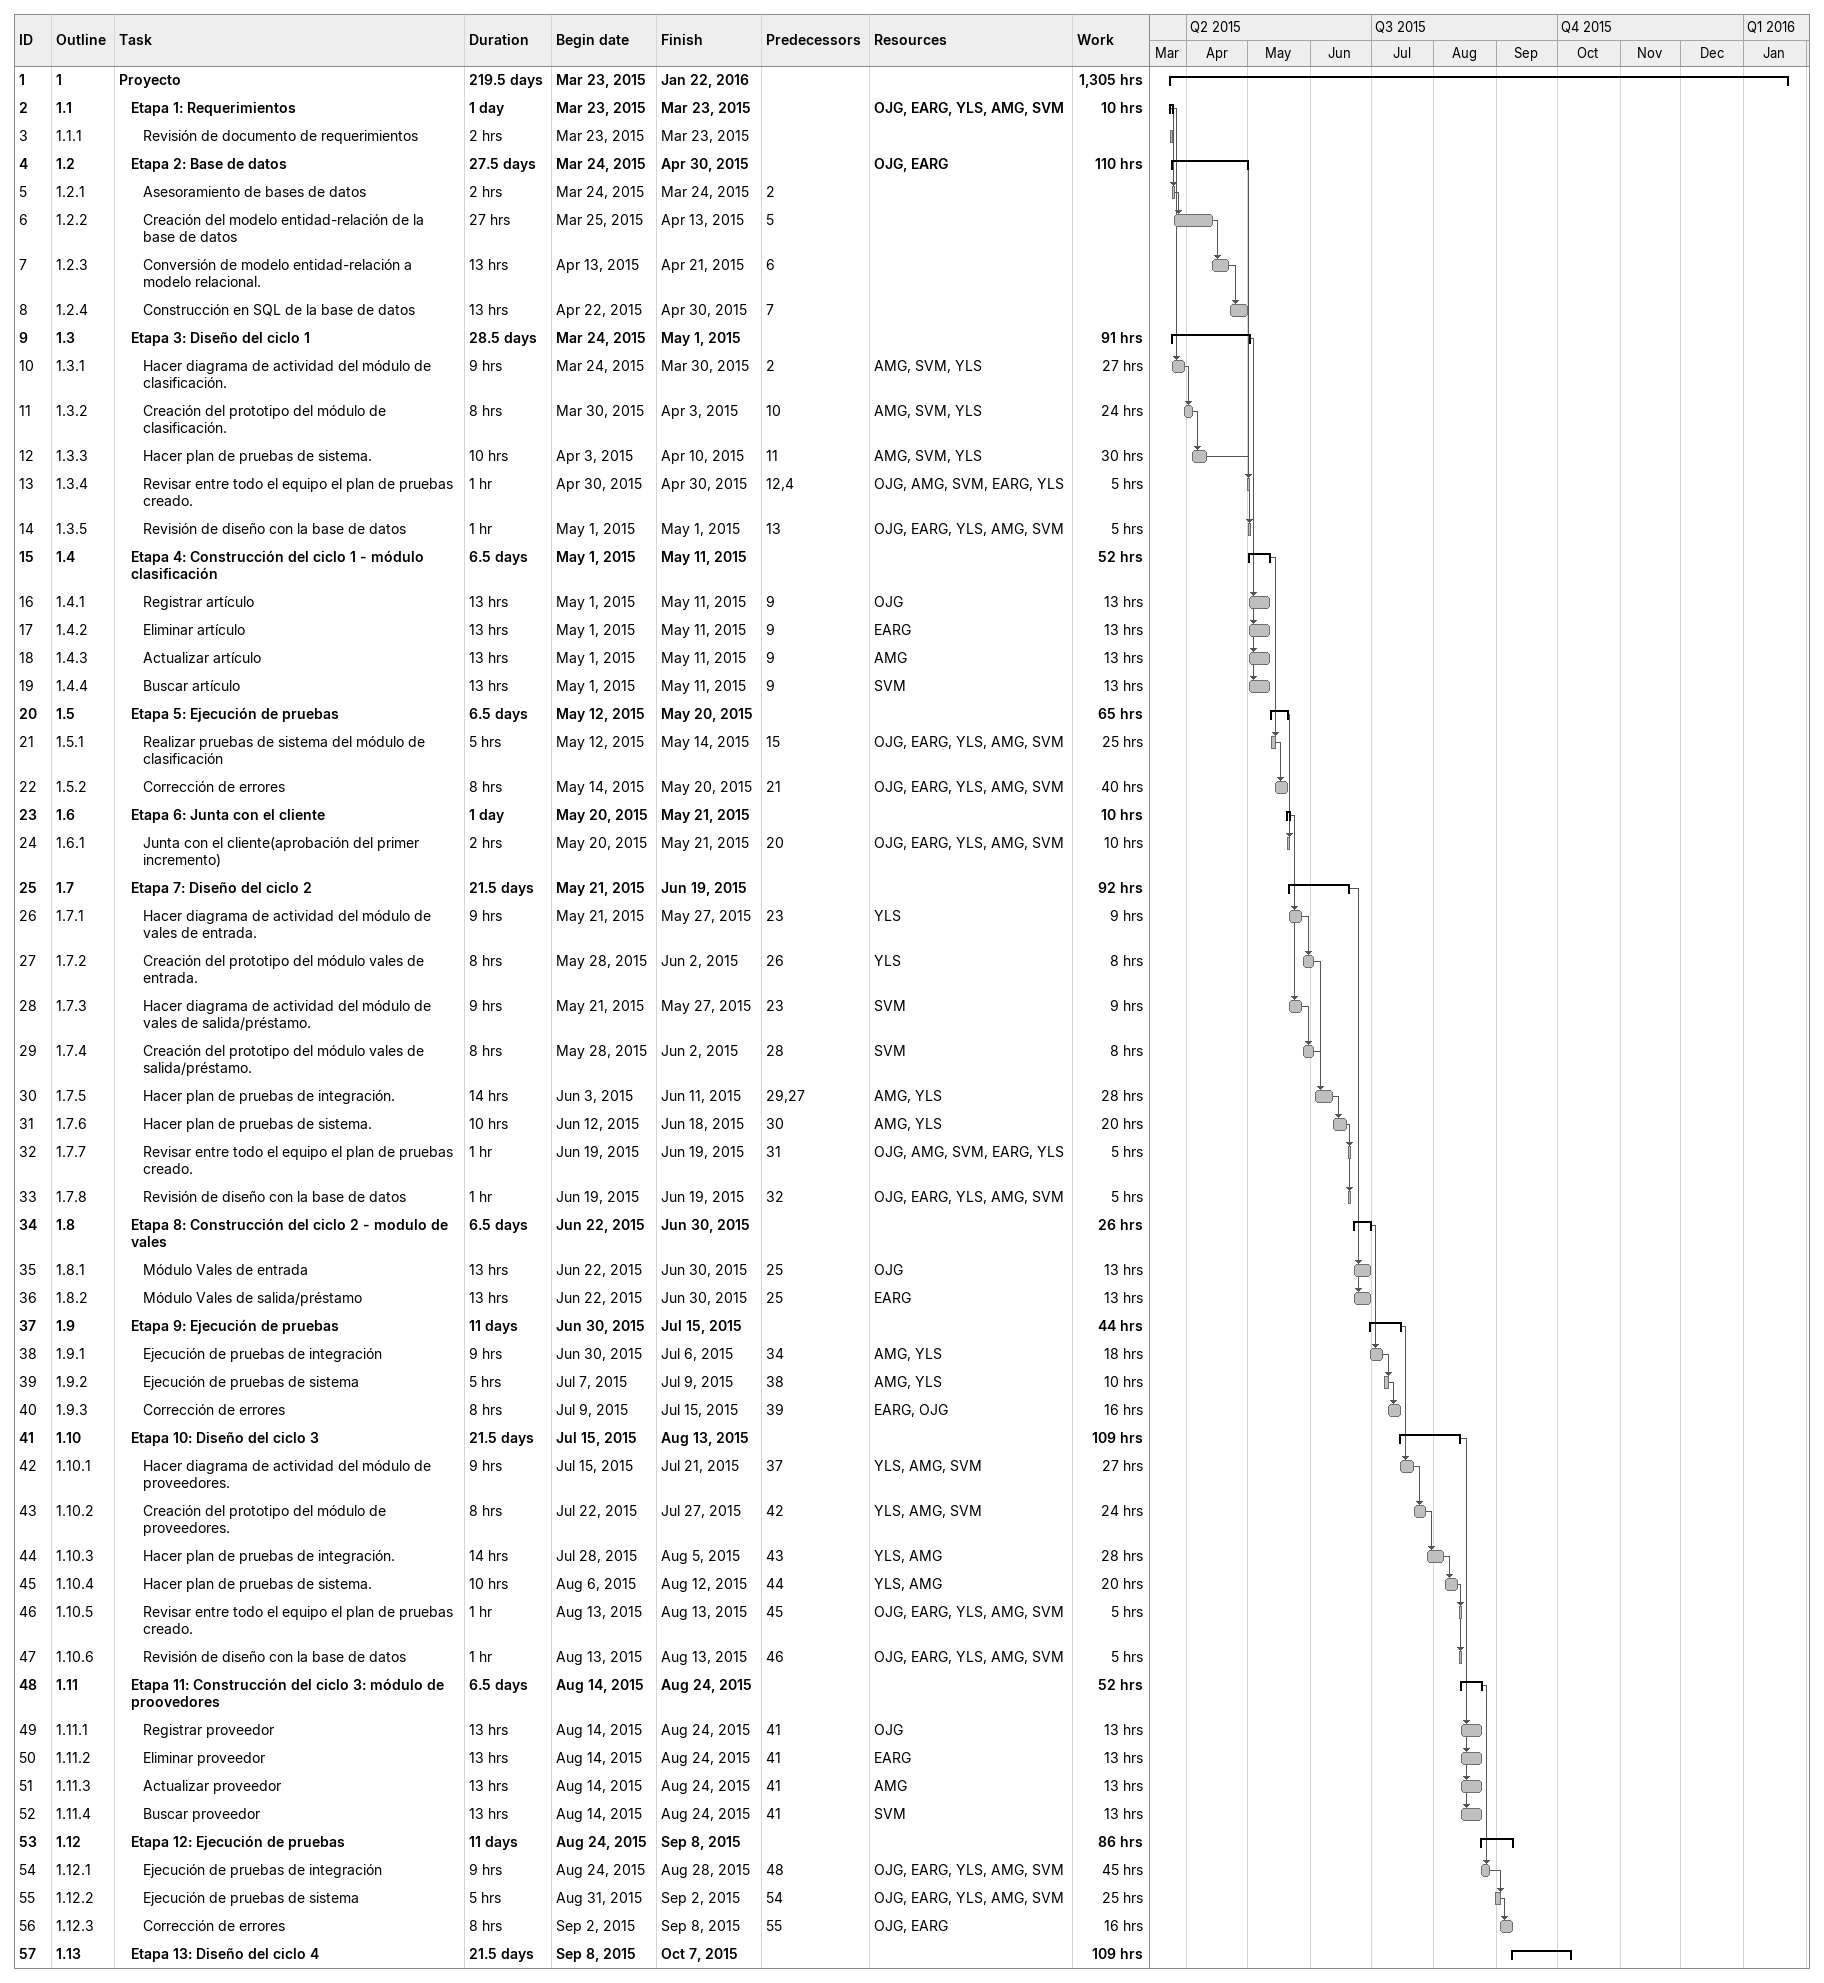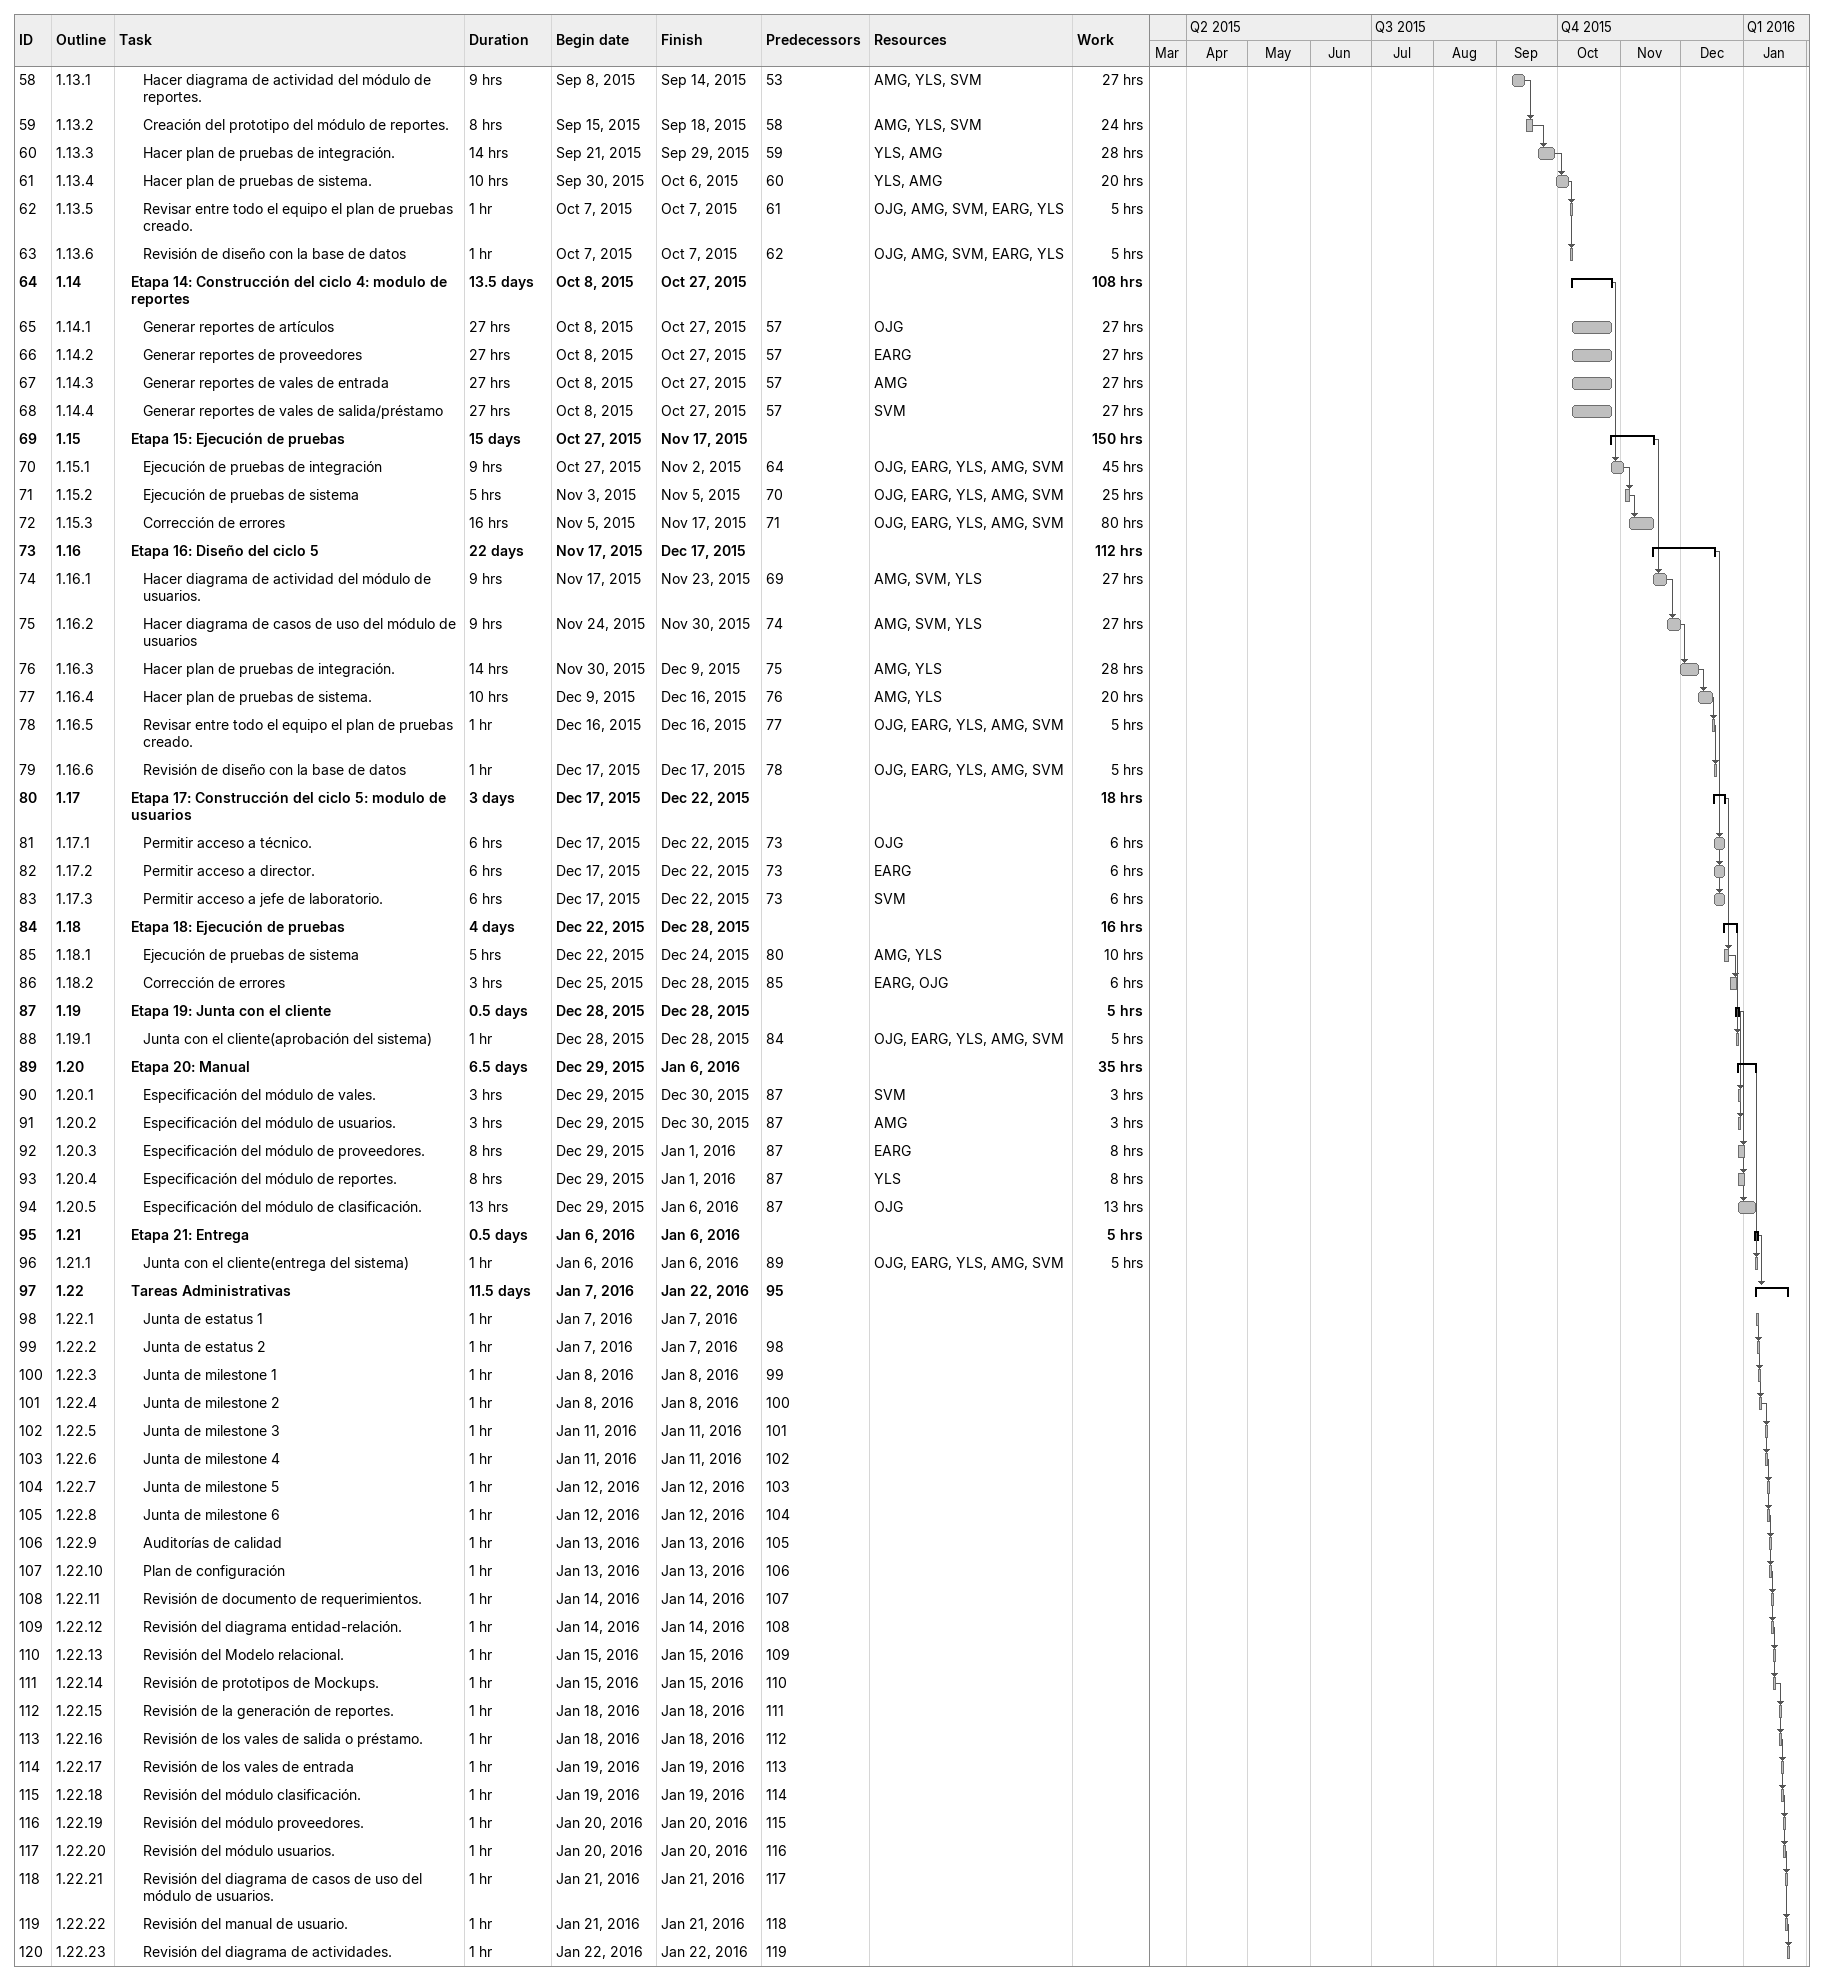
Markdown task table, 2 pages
| ID | WBS | Task | Duration | Start | Finish | Predecessors | Resources | Work (h) |
|---|---|---|---|---|---|---|---|---|
| 1 | 1 | **Proyecto** | 219.5d | 2015-03-23 | 2016-01-22 |  |  | 1305 |
| 2 | 1.1 | **Etapa 1: Requerimientos** | 1d | 2015-03-23 | 2015-03-23 |  | OJG, EARG, YLS, AMG, SVM | 10 |
| 3 | 1.1.1 | Revisión de documento de requerimientos | 2h | 2015-03-23 | 2015-03-23 |  |  |  |
| 4 | 1.2 | **Etapa 2: Base de datos** | 27.5d | 2015-03-24 | 2015-04-30 |  | OJG, EARG | 110 |
| 5 | 1.2.1 | Asesoramiento de bases de datos | 2h | 2015-03-24 | 2015-03-24 | 2 |  |  |
| 6 | 1.2.2 | Creación del modelo entidad-relación de la base de datos | 27h | 2015-03-25 | 2015-04-13 | 5 |  |  |
| 7 | 1.2.3 | Conversión de modelo entidad-relación a modelo relacional. | 13h | 2015-04-13 | 2015-04-21 | 6 |  |  |
| 8 | 1.2.4 | Construcción en SQL de la base de datos | 13h | 2015-04-22 | 2015-04-30 | 7 |  |  |
| 9 | 1.3 | **Etapa 3: Diseño del ciclo 1** | 28.5d | 2015-03-24 | 2015-05-01 |  |  | 91 |
| 10 | 1.3.1 | Hacer diagrama de actividad del módulo de clasificación. | 9h | 2015-03-24 | 2015-03-30 | 2 | AMG, SVM, YLS | 27 |
| 11 | 1.3.2 | Creación del prototipo del módulo de clasificación. | 8h | 2015-03-30 | 2015-04-03 | 10 | AMG, SVM, YLS | 24 |
| 12 | 1.3.3 | Hacer plan de pruebas de sistema. | 10h | 2015-04-03 | 2015-04-10 | 11 | AMG, SVM, YLS | 30 |
| 13 | 1.3.4 | Revisar entre todo el equipo el plan de pruebas creado. | 1h | 2015-04-30 | 2015-04-30 | 12, 4 | OJG, AMG, SVM, EARG, YLS | 5 |
| 14 | 1.3.5 | Revisión de diseño con la base de datos | 1h | 2015-05-01 | 2015-05-01 | 13 | OJG, EARG, YLS, AMG, SVM | 5 |
| 15 | 1.4 | **Etapa 4: Construcción del ciclo 1 - módulo clasificación** | 6.5d | 2015-05-01 | 2015-05-11 |  |  | 52 |
| 16 | 1.4.1 | Registrar artículo | 13h | 2015-05-01 | 2015-05-11 | 9 | OJG | 13 |
| 17 | 1.4.2 | Eliminar artículo | 13h | 2015-05-01 | 2015-05-11 | 9 | EARG | 13 |
| 18 | 1.4.3 | Actualizar artículo | 13h | 2015-05-01 | 2015-05-11 | 9 | AMG | 13 |
| 19 | 1.4.4 | Buscar artículo | 13h | 2015-05-01 | 2015-05-11 | 9 | SVM | 13 |
| 20 | 1.5 | **Etapa 5: Ejecución de pruebas** | 6.5d | 2015-05-12 | 2015-05-20 |  |  | 65 |
| 21 | 1.5.1 | Realizar pruebas de sistema del módulo de clasificación | 5h | 2015-05-12 | 2015-05-14 | 15 | OJG, EARG, YLS, AMG, SVM | 25 |
| 22 | 1.5.2 | Corrección de errores | 8h | 2015-05-14 | 2015-05-20 | 21 | OJG, EARG, YLS, AMG, SVM | 40 |
| 23 | 1.6 | **Etapa 6: Junta con el cliente** | 1d | 2015-05-20 | 2015-05-21 |  |  | 10 |
| 24 | 1.6.1 | Junta con el cliente(aprobación del primer incremento) | 2h | 2015-05-20 | 2015-05-21 | 20 | OJG, EARG, YLS, AMG, SVM | 10 |
| 25 | 1.7 | **Etapa 7: Diseño del ciclo 2** | 21.5d | 2015-05-21 | 2015-06-19 |  |  | 92 |
| 26 | 1.7.1 | Hacer diagrama de actividad del módulo de vales de entrada. | 9h | 2015-05-21 | 2015-05-27 | 23 | YLS | 9 |
| 27 | 1.7.2 | Creación del prototipo del módulo vales de entrada. | 8h | 2015-05-28 | 2015-06-02 | 26 | YLS | 8 |
| 28 | 1.7.3 | Hacer diagrama de actividad del módulo de vales de salida/préstamo. | 9h | 2015-05-21 | 2015-05-27 | 23 | SVM | 9 |
| 29 | 1.7.4 | Creación del prototipo del módulo vales de salida/préstamo. | 8h | 2015-05-28 | 2015-06-02 | 28 | SVM | 8 |
| 30 | 1.7.5 | Hacer plan de pruebas de integración. | 14h | 2015-06-03 | 2015-06-11 | 29, 27 | AMG, YLS | 28 |
| 31 | 1.7.6 | Hacer plan de pruebas de sistema. | 10h | 2015-06-12 | 2015-06-18 | 30 | AMG, YLS | 20 |
| 32 | 1.7.7 | Revisar entre todo el equipo el plan de pruebas creado. | 1h | 2015-06-19 | 2015-06-19 | 31 | OJG, AMG, SVM, EARG, YLS | 5 |
| 33 | 1.7.8 | Revisión de diseño con la base de datos | 1h | 2015-06-19 | 2015-06-19 | 32 | OJG, EARG, YLS, AMG, SVM | 5 |
| 34 | 1.8 | **Etapa 8: Construcción del ciclo 2 - modulo de vales** | 6.5d | 2015-06-22 | 2015-06-30 |  |  | 26 |
| 35 | 1.8.1 | Módulo Vales de entrada | 13h | 2015-06-22 | 2015-06-30 | 25 | OJG | 13 |
| 36 | 1.8.2 | Módulo Vales de salida/préstamo | 13h | 2015-06-22 | 2015-06-30 | 25 | EARG | 13 |
| 37 | 1.9 | **Etapa 9: Ejecución de pruebas** | 11d | 2015-06-30 | 2015-07-15 |  |  | 44 |
| 38 | 1.9.1 | Ejecución de pruebas de integración | 9h | 2015-06-30 | 2015-07-06 | 34 | AMG, YLS | 18 |
| 39 | 1.9.2 | Ejecución de pruebas de sistema | 5h | 2015-07-07 | 2015-07-09 | 38 | AMG, YLS | 10 |
| 40 | 1.9.3 | Corrección de errores | 8h | 2015-07-09 | 2015-07-15 | 39 | EARG, OJG | 16 |
| 41 | 1.10 | **Etapa 10: Diseño del ciclo 3** | 21.5d | 2015-07-15 | 2015-08-13 |  |  | 109 |
| 42 | 1.10.1 | Hacer diagrama de actividad del módulo de proveedores. | 9h | 2015-07-15 | 2015-07-21 | 37 | YLS, AMG, SVM | 27 |
| 43 | 1.10.2 | Creación del prototipo del módulo de proveedores. | 8h | 2015-07-22 | 2015-07-27 | 42 | YLS, AMG, SVM | 24 |
| 44 | 1.10.3 | Hacer plan de pruebas de integración. | 14h | 2015-07-28 | 2015-08-05 | 43 | YLS, AMG | 28 |
| 45 | 1.10.4 | Hacer plan de pruebas de sistema. | 10h | 2015-08-06 | 2015-08-12 | 44 | YLS, AMG | 20 |
| 46 | 1.10.5 | Revisar entre todo el equipo el plan de pruebas creado. | 1h | 2015-08-13 | 2015-08-13 | 45 | OJG, EARG, YLS, AMG, SVM | 5 |
| 47 | 1.10.6 | Revisión de diseño con la base de datos | 1h | 2015-08-13 | 2015-08-13 | 46 | OJG, EARG, YLS, AMG, SVM | 5 |
| 48 | 1.11 | **Etapa 11: Construcción del ciclo 3: módulo de proovedores** | 6.5d | 2015-08-14 | 2015-08-24 |  |  | 52 |
| 49 | 1.11.1 | Registrar proveedor | 13h | 2015-08-14 | 2015-08-24 | 41 | OJG | 13 |
| 50 | 1.11.2 | Eliminar proveedor | 13h | 2015-08-14 | 2015-08-24 | 41 | EARG | 13 |
| 51 | 1.11.3 | Actualizar proveedor | 13h | 2015-08-14 | 2015-08-24 | 41 | AMG | 13 |
| 52 | 1.11.4 | Buscar proveedor | 13h | 2015-08-14 | 2015-08-24 | 41 | SVM | 13 |
| 53 | 1.12 | **Etapa 12: Ejecución de pruebas** | 11d | 2015-08-24 | 2015-09-08 |  |  | 86 |
| 54 | 1.12.1 | Ejecución de pruebas de integración | 9h | 2015-08-24 | 2015-08-28 | 48 | OJG, EARG, YLS, AMG, SVM | 45 |
| 55 | 1.12.2 | Ejecución de pruebas de sistema | 5h | 2015-08-31 | 2015-09-02 | 54 | OJG, EARG, YLS, AMG, SVM | 25 |
| 56 | 1.12.3 | Corrección de errores | 8h | 2015-09-02 | 2015-09-08 | 55 | OJG, EARG | 16 |
| 57 | 1.13 | **Etapa 13: Diseño del ciclo 4** | 21.5d | 2015-09-08 | 2015-10-07 |  |  | 109 |
| 58 | 1.13.1 | Hacer diagrama de actividad del módulo de reportes. | 9h | 2015-09-08 | 2015-09-14 | 53 | AMG, YLS, SVM | 27 |
| 59 | 1.13.2 | Creación del prototipo del módulo de reportes. | 8h | 2015-09-15 | 2015-09-18 | 58 | AMG, YLS, SVM | 24 |
| 60 | 1.13.3 | Hacer plan de pruebas de integración. | 14h | 2015-09-21 | 2015-09-29 | 59 | YLS, AMG | 28 |
| 61 | 1.13.4 | Hacer plan de pruebas de sistema. | 10h | 2015-09-30 | 2015-10-06 | 60 | YLS, AMG | 20 |
| 62 | 1.13.5 | Revisar entre todo el equipo el plan de pruebas creado. | 1h | 2015-10-07 | 2015-10-07 | 61 | OJG, AMG, SVM, EARG, YLS | 5 |
| 63 | 1.13.6 | Revisión de diseño con la base de datos | 1h | 2015-10-07 | 2015-10-07 | 62 | OJG, AMG, SVM, EARG, YLS | 5 |
| 64 | 1.14 | **Etapa 14: Construcción del ciclo 4: modulo de reportes** | 13.5d | 2015-10-08 | 2015-10-27 |  |  | 108 |
| 65 | 1.14.1 | Generar reportes de artículos | 27h | 2015-10-08 | 2015-10-27 | 57 | OJG | 27 |
| 66 | 1.14.2 | Generar reportes de proveedores | 27h | 2015-10-08 | 2015-10-27 | 57 | EARG | 27 |
| 67 | 1.14.3 | Generar reportes de vales de entrada | 27h | 2015-10-08 | 2015-10-27 | 57 | AMG | 27 |
| 68 | 1.14.4 | Generar reportes de vales de salida/préstamo | 27h | 2015-10-08 | 2015-10-27 | 57 | SVM | 27 |
| 69 | 1.15 | **Etapa 15: Ejecución de pruebas** | 15d | 2015-10-27 | 2015-11-17 |  |  | 150 |
| 70 | 1.15.1 | Ejecución de pruebas de integración | 9h | 2015-10-27 | 2015-11-02 | 64 | OJG, EARG, YLS, AMG, SVM | 45 |
| 71 | 1.15.2 | Ejecución de pruebas de sistema | 5h | 2015-11-03 | 2015-11-05 | 70 | OJG, EARG, YLS, AMG, SVM | 25 |
| 72 | 1.15.3 | Corrección de errores | 16h | 2015-11-05 | 2015-11-17 | 71 | OJG, EARG, YLS, AMG, SVM | 80 |
| 73 | 1.16 | **Etapa 16: Diseño del ciclo 5** | 22d | 2015-11-17 | 2015-12-17 |  |  | 112 |
| 74 | 1.16.1 | Hacer diagrama de actividad del módulo de usuarios. | 9h | 2015-11-17 | 2015-11-23 | 69 | AMG, SVM, YLS | 27 |
| 75 | 1.16.2 | Hacer diagrama de casos de uso del módulo de usuarios | 9h | 2015-11-24 | 2015-11-30 | 74 | AMG, SVM, YLS | 27 |
| 76 | 1.16.3 | Hacer plan de pruebas de integración. | 14h | 2015-11-30 | 2015-12-09 | 75 | AMG, YLS | 28 |
| 77 | 1.16.4 | Hacer plan de pruebas de sistema. | 10h | 2015-12-09 | 2015-12-16 | 76 | AMG, YLS | 20 |
| 78 | 1.16.5 | Revisar entre todo el equipo el plan de pruebas creado. | 1h | 2015-12-16 | 2015-12-16 | 77 | OJG, EARG, YLS, AMG, SVM | 5 |
| 79 | 1.16.6 | Revisión de diseño con la base de datos | 1h | 2015-12-17 | 2015-12-17 | 78 | OJG, EARG, YLS, AMG, SVM | 5 |
| 80 | 1.17 | **Etapa 17: Construcción del ciclo 5: modulo de usuarios** | 3d | 2015-12-17 | 2015-12-22 |  |  | 18 |
| 81 | 1.17.1 | Permitir acceso a técnico. | 6h | 2015-12-17 | 2015-12-22 | 73 | OJG | 6 |
| 82 | 1.17.2 | Permitir acceso a director. | 6h | 2015-12-17 | 2015-12-22 | 73 | EARG | 6 |
| 83 | 1.17.3 | Permitir acceso a jefe de laboratorio. | 6h | 2015-12-17 | 2015-12-22 | 73 | SVM | 6 |
| 84 | 1.18 | **Etapa 18: Ejecución de pruebas** | 4d | 2015-12-22 | 2015-12-28 |  |  | 16 |
| 85 | 1.18.1 | Ejecución de pruebas de sistema | 5h | 2015-12-22 | 2015-12-24 | 80 | AMG, YLS | 10 |
| 86 | 1.18.2 | Corrección de errores | 3h | 2015-12-25 | 2015-12-28 | 85 | EARG, OJG | 6 |
| 87 | 1.19 | **Etapa 19: Junta con el cliente** | 0.5d | 2015-12-28 | 2015-12-28 |  |  | 5 |
| 88 | 1.19.1 | Junta con el cliente(aprobación del sistema) | 1h | 2015-12-28 | 2015-12-28 | 84 | OJG, EARG, YLS, AMG, SVM | 5 |
| 89 | 1.20 | **Etapa 20: Manual** | 6.5d | 2015-12-29 | 2016-01-06 |  |  | 35 |
| 90 | 1.20.1 | Especificación del módulo de vales. | 3h | 2015-12-29 | 2015-12-30 | 87 | SVM | 3 |
| 91 | 1.20.2 | Especificación del módulo de usuarios. | 3h | 2015-12-29 | 2015-12-30 | 87 | AMG | 3 |
| 92 | 1.20.3 | Especificación del módulo de proveedores. | 8h | 2015-12-29 | 2016-01-01 | 87 | EARG | 8 |
| 93 | 1.20.4 | Especificación del módulo de reportes. | 8h | 2015-12-29 | 2016-01-01 | 87 | YLS | 8 |
| 94 | 1.20.5 | Especificación del módulo de clasificación. | 13h | 2015-12-29 | 2016-01-06 | 87 | OJG | 13 |
| 95 | 1.21 | **Etapa 21: Entrega** | 0.5d | 2016-01-06 | 2016-01-06 |  |  | 5 |
| 96 | 1.21.1 | Junta con el cliente(entrega del sistema) | 1h | 2016-01-06 | 2016-01-06 | 89 | OJG, EARG, YLS, AMG, SVM | 5 |
| 97 | 1.22 | **Tareas Administrativas** | 11.5d | 2016-01-07 | 2016-01-22 | 95 |  |  |
| 98 | 1.22.1 | Junta de estatus 1 | 1h | 2016-01-07 | 2016-01-07 |  |  |  |
| 99 | 1.22.2 | Junta de estatus 2 | 1h | 2016-01-07 | 2016-01-07 | 98 |  |  |
| 100 | 1.22.3 | Junta de milestone 1 | 1h | 2016-01-08 | 2016-01-08 | 99 |  |  |
| 101 | 1.22.4 | Junta de milestone 2 | 1h | 2016-01-08 | 2016-01-08 | 100 |  |  |
| 102 | 1.22.5 | Junta de milestone 3 | 1h | 2016-01-11 | 2016-01-11 | 101 |  |  |
| 103 | 1.22.6 | Junta de milestone 4 | 1h | 2016-01-11 | 2016-01-11 | 102 |  |  |
| 104 | 1.22.7 | Junta de milestone 5 | 1h | 2016-01-12 | 2016-01-12 | 103 |  |  |
| 105 | 1.22.8 | Junta de milestone 6 | 1h | 2016-01-12 | 2016-01-12 | 104 |  |  |
| 106 | 1.22.9 | Auditorías de calidad | 1h | 2016-01-13 | 2016-01-13 | 105 |  |  |
| 107 | 1.22.10 | Plan de configuración | 1h | 2016-01-13 | 2016-01-13 | 106 |  |  |
| 108 | 1.22.11 | Revisión de documento de requerimientos. | 1h | 2016-01-14 | 2016-01-14 | 107 |  |  |
| 109 | 1.22.12 | Revisión del diagrama entidad-relación. | 1h | 2016-01-14 | 2016-01-14 | 108 |  |  |
| 110 | 1.22.13 | Revisión del Modelo relacional. | 1h | 2016-01-15 | 2016-01-15 | 109 |  |  |
| 111 | 1.22.14 | Revisión de prototipos de Mockups. | 1h | 2016-01-15 | 2016-01-15 | 110 |  |  |
| 112 | 1.22.15 | Revisión de la generación de reportes. | 1h | 2016-01-18 | 2016-01-18 | 111 |  |  |
| 113 | 1.22.16 | Revisión de los vales de salida o préstamo. | 1h | 2016-01-18 | 2016-01-18 | 112 |  |  |
| 114 | 1.22.17 | Revisión de los vales de entrada | 1h | 2016-01-19 | 2016-01-19 | 113 |  |  |
| 115 | 1.22.18 | Revisión del módulo clasificación. | 1h | 2016-01-19 | 2016-01-19 | 114 |  |  |
| 116 | 1.22.19 | Revisión del módulo proveedores. | 1h | 2016-01-20 | 2016-01-20 | 115 |  |  |
| 117 | 1.22.20 | Revisión del módulo usuarios. | 1h | 2016-01-20 | 2016-01-20 | 116 |  |  |
| 118 | 1.22.21 | Revisión del diagrama de casos de uso del módulo de usuarios. | 1h | 2016-01-21 | 2016-01-21 | 117 |  |  |
| 119 | 1.22.22 | Revisión del manual de usuario. | 1h | 2016-01-21 | 2016-01-21 | 118 |  |  |
| 120 | 1.22.23 | Revisión del diagrama de actividades. | 1h | 2016-01-22 | 2016-01-22 | 119 |  |  |
